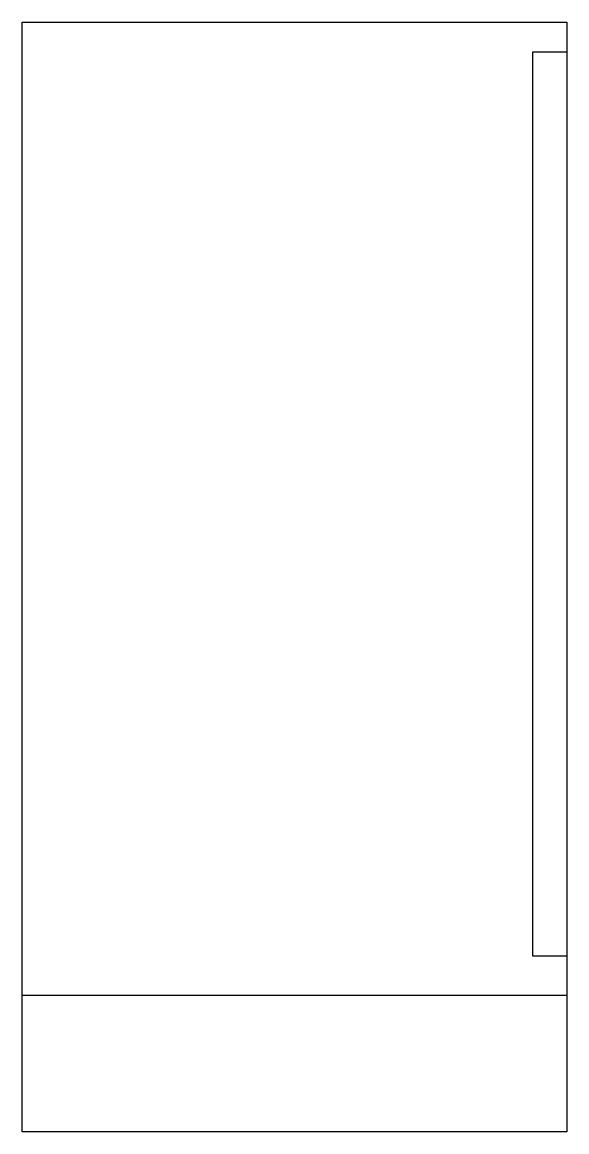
# Model space of a CAD drawing. Header units: inches. Extents: x 0 to 8, y 6 to 22.3.
import ezdxf

# ---------------------------------------------------------------- set-up
doc = ezdxf.new("R2010")
doc.units = ezdxf.units.IN
doc.layers.get('0').update_dxf_attribs({"linetype": 'CONTINUOUS'})

msp = doc.modelspace()

# ---------------------------------------------------------------- linework, layer by layer
for p, q in [((0, 22.289), (8, 22.289)), ((0, 8.577), (0, 21.856)), ((8, 8), (0, 8))]:
    msp.add_line(p, q)
for points in [[(0, 22.289), (8, 22.289), (8, 6), (0, 6)], [(8, 21.856), (8, 8.577), (7.5, 8.577), (7.5, 21.856)]]:
    msp.add_lwpolyline(points, close=True)

doc.saveas('drawing.dxf')
